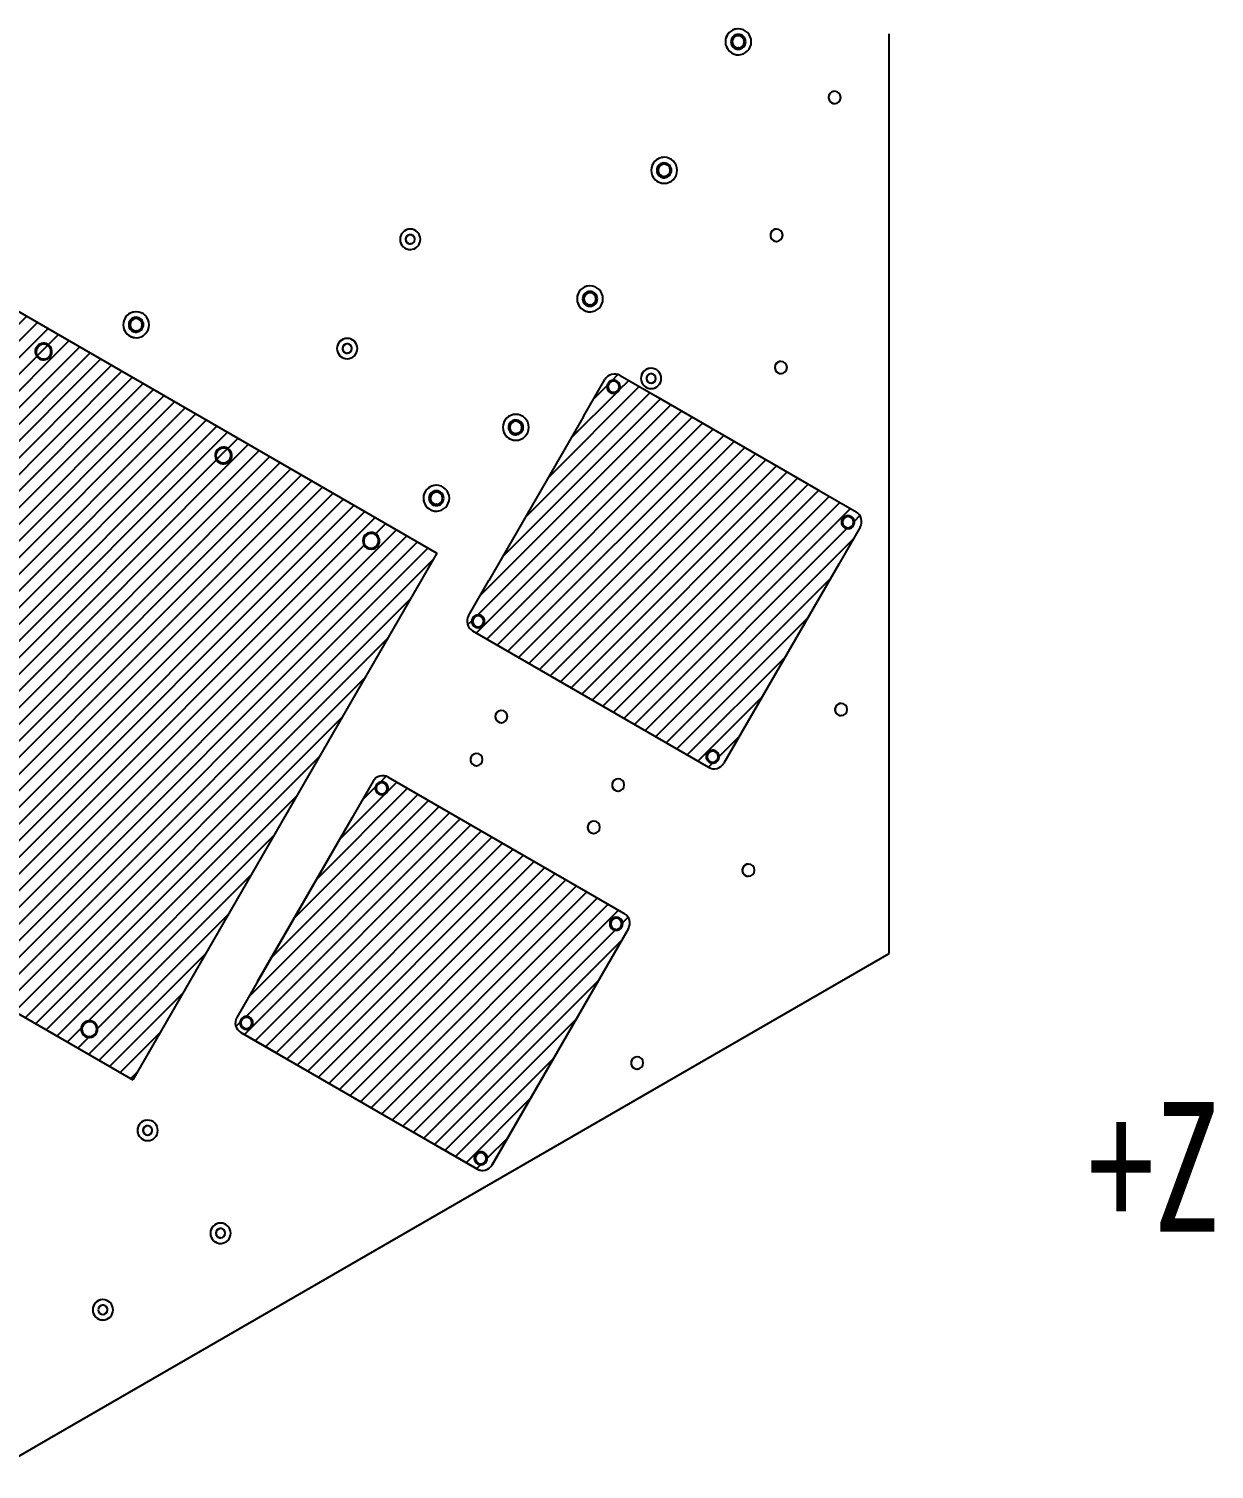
# Model space of a CAD drawing. Header units: millimetres. Extents: x 44 to 363, y 19 to 309.
# Drawn here: x 330.96 to 362.93, y 212.21 to 251.03 of the extents above; entities that cross this region are included whole.
import ezdxf

# ---------------------------------------------------------------- set-up
doc = ezdxf.new("R2010")
doc.units = ezdxf.units.MM
doc.styles.add('SLDTEXTSTYLE0', font='TXT', dxfattribs={"width": 0.75})
pattern_1 = [(45, (209.509, 23.54506), (-0.2245064, 0.2245064), [])]

msp = doc.modelspace()

# ---------------------------------------------------------------- hatches: boundary and pattern name
h = msp.add_hatch()
h.set_pattern_fill('ANSI31', color=0, scale=0.1)
h.set_pattern_definition(pattern_1)
h.paths.add_polyline_path([(341.968, 236.901), (326.207, 246.002), (318.006, 231.8), (326.083, 227.136, -0.081848), (326.323, 226.998), (333.768, 222.699)])
h.paths.add_polyline_path([(328.499, 226.174, -0.287089), (328.412, 226.367, -0.395066), (328.597, 226.568), (328.597, 226.568, -0.10061), (328.676, 226.558), (328.641, 226.592), (328.595, 226.593, 0.738158), (328.499, 226.174, 0.361735), (328.754, 226.195, -0.312017)], flags=16)
h.paths.add_polyline_path([(323.65, 228.974, -0.287089), (323.562, 229.168, -0.395066), (323.747, 229.369), (323.748, 229.369, -0.10061), (323.827, 229.358), (323.792, 229.392), (323.746, 229.393, 0.738158), (323.65, 228.974, 0.361735), (323.905, 228.995, -0.312017)], flags=16)
h.paths.add_polyline_path([(336.1, 239.337, -0.287089), (336.013, 239.53, -0.395066), (336.198, 239.731), (336.198, 239.731, -0.10061), (336.277, 239.721), (336.242, 239.755), (336.196, 239.756, 0.738158), (336.1, 239.337, 0.361735), (336.355, 239.358, -0.312017)], flags=16)
h.paths.add_polyline_path([(331.251, 242.137, -0.287089), (331.163, 242.331, -0.395066), (331.348, 242.532), (331.348, 242.532, -0.10061), (331.428, 242.522), (331.392, 242.555), (331.346, 242.557, 0.738158), (331.251, 242.137, 0.361735), (331.506, 242.158, -0.312017)], flags=16)
h.paths.add_polyline_path([(332.796, 224.069, 1), (332.396, 224.069, 1)], flags=0)
h.paths.add_polyline_path([(332.395, 224.069, 0.435992), (332.61, 223.869, 0.234427), (332.79, 223.956, 0.602232), (332.579, 224.293, 0.428907)], flags=0)
h.paths.add_polyline_path([(332.79, 223.956, -1), (332.401, 224.181, -1)], flags=16)
h.paths.add_polyline_path([(340.181, 237.431), (340.182, 237.431, -0.435992), (340.396, 237.232, -0.392765), (340.211, 237.032), (340.211, 237.032, -0.435995), (339.996, 237.232, -0.392765)], flags=0)
h.paths.add_polyline_path([(340.001, 237.344, -1), (340.391, 237.119, -0.248428), (340.213, 237.007, -0.602015)], flags=16)
edge = h.paths.add_edge_path(flags=16)
edge.add_spline(control_points=[(319.653, 231.439), (319.654, 231.439), (319.678, 231.458), (319.719, 231.504), (319.748, 231.589), (319.742, 231.679), (319.703, 231.761), (319.655, 231.797), (319.631, 231.814)], knot_values=[0, 0, 0, 0, 0.005286, 0.130286, 0.255286, 0.380286, 0.505286, 0.630286, 0.630286, 0.630286, 0.630286], degree=3, periodic=0)
edge.add_spline(control_points=[(319.577, 231.402), (319.605, 231.407), (319.63, 231.421), (319.653, 231.439)], knot_values=[0.778004, 0.778004, 0.778004, 0.778004, 0.925597, 0.925597, 0.925597, 0.925597], degree=3, periodic=0)
edge.add_spline(control_points=[(319.535, 231.399), (319.549, 231.399), (319.563, 231.4), (319.577, 231.402), (319.577, 231.402)], knot_values=[0.925597, 0.925597, 0.925597, 0.925597, 0.999455, 1, 1, 1, 1], degree=3, periodic=0)
edge.add_spline(control_points=[(319.577, 231.402), (319.577, 231.402), (319.549, 231.394), (319.488, 231.389), (319.434, 231.413), (319.406, 231.425)], knot_values=[0.749767, 0.749767, 0.749767, 0.749767, 0.75, 0.875, 1, 1, 1, 1], degree=3, periodic=0)
edge.add_spline(control_points=[(319.406, 231.425), (319.383, 231.442), (319.335, 231.477), (319.296, 231.56), (319.29, 231.649), (319.319, 231.735), (319.378, 231.803), (319.459, 231.842), (319.52, 231.847), (319.548, 231.842), (319.549, 231.842)], knot_values=[0, 0, 0, 0, 0.125, 0.25, 0.375, 0.5, 0.625, 0.75, 0.875, 0.875327, 0.875327, 0.875327, 0.875327], degree=3, periodic=0)
edge.add_spline(control_points=[(319.549, 231.842), (319.577, 231.84), (319.603, 231.828), (319.63, 231.815)], knot_values=[0.345575, 0.345575, 0.345575, 0.345575, 0.987928, 0.987928, 0.987928, 0.987928], degree=3, periodic=0)
edge.add_spline(control_points=[(319.63, 231.815), (319.63, 231.815), (319.631, 231.814), (319.631, 231.814)], knot_values=[0.997482, 0.997482, 0.997482, 0.997482, 1, 1, 1, 1], degree=3, periodic=0)
h.paths.add_polyline_path([(319.719, 231.619, -0.392765), (319.534, 231.42), (319.534, 231.42, -0.436014), (319.319, 231.619, -0.392765), (319.504, 231.819), (319.504, 231.819, -0.435992)], flags=0)
edge = h.paths.add_edge_path(flags=16)
edge.add_spline(control_points=[(327.178, 244.565), (327.178, 244.565), (327.149, 244.557), (327.089, 244.552), (327.034, 244.576), (327.007, 244.588)], knot_values=[0.749767, 0.749767, 0.749767, 0.749767, 0.75, 0.875, 1, 1, 1, 1], degree=3, periodic=0)
edge.add_spline(control_points=[(327.007, 244.588), (326.983, 244.605), (326.936, 244.641), (326.897, 244.723), (326.891, 244.813), (326.92, 244.898), (326.979, 244.966), (327.06, 245.005), (327.12, 245.01), (327.149, 245.006), (327.149, 245.006)], knot_values=[0, 0, 0, 0, 0.125, 0.25, 0.375, 0.5, 0.625, 0.75, 0.875, 0.875327, 0.875327, 0.875327, 0.875327], degree=3, periodic=0)
edge.add_spline(control_points=[(327.149, 245.006), (327.177, 245.004), (327.204, 244.991), (327.231, 244.978)], knot_values=[0.345575, 0.345575, 0.345575, 0.345575, 0.987928, 0.987928, 0.987928, 0.987928], degree=3, periodic=0)
edge.add_spline(control_points=[(327.231, 244.978), (327.231, 244.978), (327.232, 244.978), (327.232, 244.977)], knot_values=[0.997482, 0.997482, 0.997482, 0.997482, 1, 1, 1, 1], degree=3, periodic=0)
edge.add_spline(control_points=[(327.232, 244.977), (327.256, 244.96), (327.304, 244.924), (327.343, 244.842), (327.349, 244.752), (327.32, 244.667), (327.279, 244.621), (327.255, 244.602), (327.254, 244.602)], knot_values=[0, 0, 0, 0, 0.125, 0.25, 0.375, 0.5, 0.625, 0.630286, 0.630286, 0.630286, 0.630286], degree=3, periodic=0)
edge.add_spline(control_points=[(327.178, 244.565), (327.205, 244.57), (327.231, 244.584), (327.254, 244.602)], knot_values=[0.778004, 0.778004, 0.778004, 0.778004, 0.925597, 0.925597, 0.925597, 0.925597], degree=3, periodic=0)
edge.add_spline(control_points=[(327.136, 244.562), (327.15, 244.563), (327.164, 244.563), (327.178, 244.565), (327.178, 244.565)], knot_values=[0.925597, 0.925597, 0.925597, 0.925597, 0.999455, 1, 1, 1, 1], degree=3, periodic=0)
h.paths.add_polyline_path([(327.135, 244.583), (327.134, 244.583, -0.435994), (326.92, 244.782, -0.392765), (327.105, 244.982), (327.105, 244.982, -0.435992), (327.32, 244.782, -0.392765)], flags=0)
h = msp.add_hatch()
h.set_pattern_fill('ANSI31', color=0, scale=0.1)
h.set_pattern_definition(pattern_1)
h.paths.add_polyline_path([(343.374, 236.165), (342.824, 235.212, 0.414218), (342.933, 234.802), (349.298, 231.127, 0.414214), (349.708, 231.237), (352.808, 236.606), (353.384, 237.602, 0.414214), (353.274, 238.012), (352.278, 238.587), (347.861, 241.137), (346.909, 241.687, 0.414214), (346.499, 241.577), (345.924, 240.581)])
h.paths.add_polyline_path([(346.582, 241.472, -1), (346.885, 241.297, -0.248411), (346.747, 241.21, -0.602037)], flags=16)
h.paths.add_polyline_path([(346.584, 241.384, -1), (346.884, 241.384, -1.000001)], flags=0)
h.paths.add_polyline_path([(343.096, 234.888, -0.602037), (342.932, 235.15, -1), (343.235, 234.975, -0.248411)], flags=16)
h.paths.add_polyline_path([(343.233, 235.062, -2.293619), (343.072, 235.212), (343.072, 235.212, -0.436077)], flags=0)
h.paths.add_polyline_path([(352.904, 237.821, -1), (353.207, 237.646, -0.248411), (353.068, 237.559, -0.602037)], flags=16)
h.paths.add_polyline_path([(353.206, 237.734, -2.293619), (353.044, 237.883), (353.044, 237.883, -0.436077)], flags=0)
h.paths.add_polyline_path([(349.555, 231.412, -1), (349.255, 231.412, -1)], flags=16)
h = msp.add_hatch()
h.set_pattern_fill('ANSI31', color=0, scale=0.1)
h.set_pattern_definition([(45, (203.25834, 12.72012), (-0.2245064, 0.2245064), [])])
h.paths.add_polyline_path([(347.133, 226.777, 0.414214), (347.023, 227.187), (346.027, 227.762), (341.611, 230.312), (340.658, 230.862, 0.414214), (340.248, 230.752), (339.673, 229.757), (337.123, 225.34), (336.573, 224.387, 0.414218), (336.683, 223.978), (343.048, 220.302, 0.414214), (343.458, 220.412), (346.558, 225.781)])
h.paths.add_polyline_path([(340.332, 230.647, -1), (340.635, 230.472, -0.248411), (340.496, 230.385, -0.602037)], flags=16)
h.paths.add_polyline_path([(340.333, 230.559, -1), (340.633, 230.559, -1)], flags=0)
h.paths.add_polyline_path([(336.984, 224.15, -0.248411), (336.845, 224.063, -0.602037), (336.681, 224.325, -1)], flags=16)
h.paths.add_polyline_path([(336.983, 224.237, -0.392765), (336.844, 224.088), (336.844, 224.088, -0.435996), (336.683, 224.237, -0.392765), (336.822, 224.387), (336.822, 224.387, -0.435992)], flags=0)
h.paths.add_polyline_path([(346.653, 226.996, -1), (346.956, 226.821, -0.248411), (346.818, 226.734, -0.602037)], flags=16)
h.paths.add_polyline_path([(346.655, 226.909, -0.392765), (346.794, 227.058), (346.794, 227.058, -0.435992), (346.955, 226.909, -0.392765), (346.816, 226.759), (346.816, 226.759, -0.435996)], flags=0)
h.paths.add_polyline_path([(343.306, 220.499, -0.248411), (343.167, 220.412, -0.602037), (343.003, 220.674, -1)], flags=16)
h.paths.add_polyline_path([(343.304, 220.587, 1), (343.004, 220.587, 1)], flags=0)

# ---------------------------------------------------------------- linework, layer by layer
at = {"color": 0, "linetype": 'Continuous', "lineweight": 25}
for p, q in [((350.073, 251.031), (350.073, 251.031)), ((350.084, 250.882), (350.085, 250.882)), ((354.163, 226.107), (354.165, 250.9)), ((349.749, 250.682), (349.749, 250.682)), ((349.899, 250.682), (349.899, 250.682)), ((350.112, 250.518), (350.099, 250.517)), ((350.099, 250.517), (350.099, 250.517)), ((350.114, 250.483), (350.114, 250.483)), ((350.125, 250.333), (350.125, 250.333)), ((352.697, 249.017), (352.697, 249.017)), ((352.697, 249.017), (352.71, 249.017)), ((348.073, 247.567), (348.073, 247.567)), ((348.084, 247.418), (348.084, 247.418)), ((347.749, 247.218), (347.749, 247.218)), ((347.899, 247.218), (347.899, 247.218)), ((348.111, 247.054), (348.099, 247.053)), ((348.099, 247.053), (348.099, 247.053)), ((348.114, 247.019), (348.114, 247.019)), ((348.125, 246.869), (348.125, 246.869)), ((341.231, 245.633), (341.231, 245.633)), ((340.977, 245.358), (340.977, 245.358)), ((341.261, 245.234), (341.251, 245.233)), ((341.251, 245.233), (341.251, 245.233)), ((341.272, 245.084), (341.272, 245.084)), ((341.377, 245.358), (341.377, 245.358)), ((351.13, 245.303), (351.13, 245.303)), ((351.13, 245.303), (351.142, 245.303)), ((346.073, 244.103), (346.073, 244.103)), ((346.084, 243.954), (346.084, 243.954)), ((345.749, 243.754), (345.749, 243.754)), ((345.899, 243.754), (345.899, 243.754)), ((346.111, 243.59), (346.099, 243.589)), ((346.099, 243.589), (346.099, 243.589)), ((346.114, 243.555), (346.113, 243.555)), ((333.509, 243.056), (333.509, 243.056)), ((333.659, 243.056), (333.659, 243.056)), ((333.833, 243.405), (333.833, 243.405)), ((333.844, 243.255), (333.845, 243.255)), ((346.124, 243.405), (346.124, 243.405)), ((333.86, 242.891), (333.859, 242.891)), ((333.872, 242.891), (333.86, 242.891)), ((333.874, 242.856), (333.874, 242.856)), ((333.885, 242.707), (333.885, 242.707)), ((339.531, 242.688), (339.531, 242.688)), ((331.163, 242.332), (331.163, 242.332)), ((331.163, 242.332), (331.163, 242.332)), ((331.163, 242.332), (331.163, 242.332)), ((331.348, 242.532), (331.348, 242.532)), ((331.348, 242.532), (331.348, 242.532)), ((331.348, 242.532), (331.348, 242.532)), ((331.475, 242.527), (331.476, 242.527)), ((331.475, 242.527), (331.476, 242.527)), ((331.475, 242.527), (331.476, 242.527)), ((339.276, 242.414), (339.276, 242.414)), ((339.56, 242.289), (339.551, 242.289)), ((339.551, 242.289), (339.551, 242.289)), ((339.676, 242.414), (339.676, 242.414)), ((331.378, 242.133), (331.378, 242.133)), ((331.378, 242.133), (331.378, 242.133)), ((331.378, 242.133), (331.378, 242.133)), ((339.572, 242.14), (339.572, 242.14)), ((347.726, 241.882), (347.726, 241.882)), ((345.924, 240.581), (346.499, 241.577)), ((346.499, 241.577), (346.499, 241.577)), ((346.909, 241.687), (347.861, 241.137)), ((347.472, 241.608), (347.472, 241.608)), ((347.872, 241.608), (347.872, 241.608)), ((351.248, 241.738), (351.248, 241.738)), ((351.248, 241.738), (351.261, 241.738)), ((346.885, 241.297), (346.885, 241.297)), ((347.756, 241.483), (347.746, 241.483)), ((347.746, 241.483), (347.746, 241.483)), ((347.767, 241.334), (347.767, 241.334)), ((344.073, 240.639), (344.073, 240.639)), ((344.084, 240.49), (344.084, 240.49)), ((345.924, 240.581), (345.924, 240.581)), ((343.748, 240.29), (343.748, 240.29)), ((343.899, 240.29), (343.898, 240.29)), ((344.111, 240.126), (344.099, 240.125)), ((344.099, 240.125), (344.099, 240.125)), ((344.113, 240.091), (344.113, 240.091)), ((344.124, 239.941), (344.124, 239.941)), ((336.198, 239.731), (336.198, 239.731)), ((336.198, 239.731), (336.198, 239.731)), ((336.198, 239.731), (336.198, 239.731)), ((336.325, 239.727), (336.325, 239.727)), ((336.325, 239.727), (336.325, 239.727)), ((336.325, 239.727), (336.325, 239.727)), ((336.013, 239.532), (336.013, 239.532)), ((336.013, 239.532), (336.013, 239.532)), ((336.013, 239.532), (336.013, 239.532)), ((336.228, 239.332), (336.227, 239.332)), ((336.228, 239.332), (336.227, 239.332)), ((336.228, 239.332), (336.227, 239.332)), ((341.606, 238.38), (341.606, 238.38)), ((341.756, 238.38), (341.756, 238.38)), ((341.93, 238.729), (341.93, 238.729)), ((341.941, 238.58), (341.942, 238.58)), ((352.278, 238.587), (353.274, 238.012)), ((352.278, 238.587), (352.278, 238.587)), ((341.957, 238.215), (341.956, 238.215)), ((341.969, 238.216), (341.957, 238.215)), ((341.971, 238.181), (341.971, 238.181)), ((341.982, 238.031), (341.982, 238.031)), ((352.906, 237.734), (352.905, 237.734)), ((353.044, 237.883), (353.044, 237.883)), ((353.207, 237.646), (353.207, 237.646)), ((339.996, 237.232), (339.996, 237.232)), ((339.996, 237.232), (339.996, 237.232)), ((339.996, 237.232), (339.996, 237.232)), ((340.181, 237.431), (340.182, 237.431)), ((340.181, 237.431), (340.182, 237.431)), ((340.181, 237.431), (340.182, 237.431)), ((353.384, 237.602), (352.809, 236.606)), ((353.384, 237.602), (352.809, 236.606)), ((353.067, 237.584), (353.066, 237.584)), ((340.211, 237.032), (340.211, 237.032)), ((340.211, 237.032), (340.211, 237.032)), ((340.211, 237.032), (340.211, 237.032)), ((340.391, 237.119), (340.391, 237.119)), ((340.391, 237.119), (340.391, 237.119)), ((340.391, 237.119), (340.391, 237.119)), ((352.808, 236.606), (352.809, 236.606)), ((352.808, 236.606), (352.809, 236.606)), ((342.824, 235.212), (343.374, 236.165)), ((342.933, 235.062), (342.933, 235.062)), ((343.072, 235.212), (343.072, 235.212)), ((343.094, 234.913), (343.094, 234.913)), ((343.235, 234.975), (343.235, 234.975)), ((343.708, 232.329), (343.72, 232.33)), ((343.708, 232.329), (343.708, 232.329)), ((352.883, 232.52), (352.871, 232.519)), ((352.871, 232.519), (352.871, 232.519)), ((349.255, 231.412), (349.255, 231.412)), ((349.394, 231.561), (349.394, 231.561)), ((343.039, 231.17), (343.051, 231.171)), ((343.039, 231.17), (343.039, 231.17)), ((349.416, 231.262), (349.416, 231.262)), ((349.557, 231.324), (349.557, 231.324)), ((340.472, 230.709), (340.472, 230.709)), ((340.333, 230.559), (340.333, 230.559)), ((340.494, 230.41), (340.494, 230.41)), ((340.635, 230.472), (340.635, 230.472)), ((346.858, 230.486), (346.858, 230.486)), ((346.858, 230.486), (346.87, 230.486)), ((346.199, 229.345), (346.2, 229.345)), ((346.2, 229.345), (346.212, 229.345)), ((350.37, 228.189), (350.371, 228.189)), ((350.383, 228.19), (350.371, 228.189)), ((346.655, 226.909), (346.655, 226.909)), ((346.794, 227.058), (346.794, 227.058)), ((346.816, 226.759), (346.816, 226.759)), ((346.956, 226.821), (346.956, 226.821)), ((331.53, 213.041), (354.163, 226.107)), ((332.396, 224.069), (332.395, 224.069)), ((332.396, 224.069), (332.395, 224.069)), ((332.396, 224.069), (332.395, 224.069)), ((332.581, 224.268), (332.581, 224.268)), ((332.581, 224.268), (332.581, 224.268)), ((332.581, 224.268), (332.581, 224.268)), ((336.683, 224.237), (336.683, 224.237)), ((336.822, 224.387), (336.822, 224.387)), ((336.844, 224.088), (336.844, 224.088)), ((336.984, 224.15), (336.984, 224.15)), ((332.61, 223.869), (332.61, 223.869)), ((332.61, 223.869), (332.61, 223.869)), ((332.61, 223.869), (332.61, 223.869)), ((332.79, 223.956), (332.79, 223.956)), ((332.79, 223.956), (332.79, 223.956)), ((332.79, 223.956), (332.79, 223.956)), ((337.635, 223.427), (336.683, 223.978)), ((336.683, 223.978), (336.683, 223.978)), ((347.383, 222.994), (347.37, 222.993)), ((347.37, 222.993), (347.37, 222.993)), ((333.894, 221.34), (333.895, 221.34)), ((334.149, 221.615), (334.149, 221.615)), ((334.294, 221.34), (334.295, 221.34)), ((334.179, 221.216), (334.169, 221.215)), ((334.169, 221.215), (334.169, 221.215)), ((334.19, 221.066), (334.19, 221.066)), ((343.048, 220.302), (342.052, 220.877)), ((342.052, 220.877), (343.048, 220.302)), ((342.052, 220.877), (342.052, 220.877)), ((343.004, 220.587), (343.004, 220.587)), ((343.004, 220.587), (343.004, 220.587)), ((343.143, 220.737), (343.143, 220.737)), ((343.143, 220.737), (343.143, 220.737)), ((343.048, 220.302), (343.048, 220.302)), ((343.048, 220.302), (343.048, 220.302)), ((343.166, 220.437), (343.165, 220.437)), ((343.166, 220.437), (343.165, 220.437)), ((343.22, 220.263), (343.22, 220.263)), ((343.22, 220.263), (343.22, 220.263)), ((343.306, 220.499), (343.306, 220.499)), ((336.117, 218.842), (336.117, 218.842)), ((335.862, 218.568), (335.862, 218.568)), ((336.146, 218.443), (336.137, 218.443)), ((336.137, 218.443), (336.137, 218.443)), ((336.158, 218.294), (336.158, 218.294)), ((336.262, 218.568), (336.262, 218.568)), ((332.943, 216.778), (332.943, 216.778)), ((332.688, 216.504), (332.688, 216.504)), ((333.088, 216.504), (333.088, 216.504)), ((332.983, 216.23), (332.983, 216.23))]:
    msp.add_line(p, q, dxfattribs=at)
at = {"color": 0}
for p, q in [((326.207, 246.002), (341.968, 236.901)), ((347.861, 241.137), (352.278, 238.587)), ((345.924, 240.581), (343.374, 236.165)), ((341.968, 236.901), (333.768, 222.699)), ((352.808, 236.606), (349.708, 231.237)), ((342.933, 234.802), (349.298, 231.127)), ((318.006, 231.8), (333.768, 222.699)), ((340.248, 230.752), (336.573, 224.387)), ((340.658, 230.862), (347.023, 227.187)), ((339.673, 229.757), (337.123, 225.34)), ((343.458, 220.412), (347.133, 226.777)), ((346.558, 225.781), (343.458, 220.412)), ((336.683, 223.978), (343.048, 220.302)), ((337.635, 223.427), (342.052, 220.877)), ((330.087, 212.208), (331.53, 213.041))]:
    msp.add_line(p, q, dxfattribs=at)
at = {"color": 0, "linetype": 'Continuous', "lineweight": 25, "flags": 128}
for points in [[(331.475, 242.527), (331.392, 242.555), (331.346, 242.557)], [(331.475, 242.527), (331.392, 242.555), (331.346, 242.557)], [(331.475, 242.527), (331.392, 242.555), (331.346, 242.557)], [(336.325, 239.727), (336.242, 239.755), (336.196, 239.756)], [(336.325, 239.727), (336.242, 239.755), (336.196, 239.756)], [(336.325, 239.727), (336.242, 239.755), (336.196, 239.756)]]:
    msp.add_lwpolyline(points, dxfattribs=at)
at = {"color": 0, "linetype": 'Continuous', "lineweight": 25}
for centre, radius, start, end in [((350.099, 250.682), 0.35, 360, 180), ((350.099, 250.682), 0.35, 94.2273, 180), ((350.099, 250.682), 0.2, 360, 180), ((350.099, 250.682), 0.2, 94.2273, 180), ((350.099, 250.682), 0.165, 89.9965, 269.9965), ((350.099, 250.682), 0.165, 94.2273, 269.9965), ((350.099, 250.682), 0.165, 269.9965, 89.9965), ((350.099, 250.682), 0.35, 180, 0), ((350.099, 250.682), 0.35, 180, 274.2273), ((350.099, 250.682), 0.2, 180, 0), ((350.099, 250.682), 0.2, 180, 274.2273), ((352.697, 249.182), 0.165, 89.9965, 269.9965), ((352.697, 249.182), 0.165, 94.2273, 269.9965), ((352.697, 249.182), 0.165, 269.9965, 89.9965), ((348.099, 247.218), 0.35, 360, 180), ((348.099, 247.218), 0.35, 94.2273, 180), ((348.099, 247.218), 0.2, 360, 180), ((348.099, 247.218), 0.2, 94.2273, 180), ((348.099, 247.218), 0.165, 89.9965, 269.9965), ((348.099, 247.218), 0.165, 94.2273, 269.9965), ((348.099, 247.218), 0.165, 269.9965, 89.9965), ((348.099, 247.218), 0.35, 180, 0), ((348.099, 247.218), 0.35, 180, 274.2273), ((348.099, 247.218), 0.2, 180, 0), ((348.099, 247.218), 0.2, 180, 274.2273), ((341.252, 245.358), 0.275, 0, 180), ((341.252, 245.358), 0.275, 94.2275, 180), ((341.251, 245.358), 0.125, 89.9965, 269.9965), ((341.251, 245.358), 0.125, 94.2273, 269.9965), ((341.252, 245.358), 0.125, 0, 180), ((341.252, 245.358), 0.125, 0, 94.2275), ((341.251, 245.358), 0.125, 269.9965, 89.9965), ((351.13, 245.468), 0.165, 89.9965, 269.9965), ((351.13, 245.468), 0.165, 94.2273, 269.9965), ((351.13, 245.468), 0.165, 269.9965, 89.9965), ((341.252, 245.358), 0.275, 180, 0), ((341.252, 245.358), 0.275, 180, 274.2275), ((341.252, 245.358), 0.125, 180, 0), ((341.252, 245.358), 0.125, 274.2275, 0), ((346.099, 243.754), 0.35, 360, 180), ((346.099, 243.754), 0.35, 94.2273, 180), ((346.099, 243.754), 0.2, 360, 180), ((346.099, 243.754), 0.2, 94.2273, 180), ((346.099, 243.754), 0.165, 89.9965, 269.9965), ((346.099, 243.754), 0.165, 94.2273, 269.9965), ((346.099, 243.754), 0.165, 269.9965, 89.9965), ((346.099, 243.754), 0.35, 180, 0), ((346.099, 243.754), 0.35, 180, 274.2273), ((346.099, 243.754), 0.2, 180, 274.2273), ((346.099, 243.754), 0.2, 180, 0), ((333.859, 243.056), 0.35, 360, 180), ((333.859, 243.056), 0.35, 94.2273, 180), ((333.859, 243.056), 0.35, 180, 0), ((333.859, 243.056), 0.35, 180, 274.2273), ((333.859, 243.056), 0.2, 360, 180), ((333.859, 243.056), 0.2, 94.2273, 180), ((333.859, 243.056), 0.2, 180, 274.2273), ((333.859, 243.056), 0.2, 180, 0), ((333.859, 243.056), 0.165, 89.9965, 269.9965), ((333.86, 243.056), 0.165, 94.2273, 269.9965), ((333.859, 243.056), 0.165, 269.9965, 89.9965), ((339.551, 242.414), 0.275, 0, 180), ((339.551, 242.414), 0.275, 94.2275, 180), ((331.363, 242.332), 0.225, 59.9965, 239.9965), ((331.363, 242.332), 0.225, 59.9965, 239.9965), ((331.363, 242.332), 0.225, 59.9965, 239.9965), ((331.363, 242.332), 0.2, 360, 180), ((331.363, 242.332), 0.2, 94.2273, 180), ((331.363, 242.332), 0.2, 360, 180), ((331.363, 242.332), 0.2, 94.2273, 180), ((331.363, 242.332), 0.2, 360, 180), ((331.363, 242.332), 0.2, 94.2273, 180), ((331.363, 242.332), 0.2, 180, 0), ((331.363, 242.332), 0.2, 180, 274.2273), ((331.363, 242.332), 0.2, 180, 0), ((331.363, 242.332), 0.2, 180, 274.2273), ((331.363, 242.332), 0.2, 180, 0), ((331.363, 242.332), 0.2, 180, 274.2273), ((331.363, 242.332), 0.225, 239.9965, 59.9965), ((331.363, 242.332), 0.225, 239.9965, 59.9965), ((331.363, 242.332), 0.225, 239.9965, 59.9965), ((331.363, 242.332), 0.225, 274.2273, 59.9965), ((331.363, 242.332), 0.225, 274.2273, 59.9965), ((331.363, 242.332), 0.225, 274.2273, 59.9965), ((339.551, 242.414), 0.275, 180, 0), ((339.551, 242.414), 0.275, 180, 274.2275), ((339.551, 242.414), 0.125, 89.9965, 269.9965), ((339.551, 242.414), 0.125, 94.2273, 269.9965), ((339.551, 242.414), 0.125, 0, 180), ((339.551, 242.414), 0.125, 180, 0), ((339.551, 242.414), 0.125, 0, 94.2275), ((339.551, 242.414), 0.125, 269.9965, 89.9965), ((339.551, 242.414), 0.125, 274.2275, 0), ((347.747, 241.608), 0.275, 0, 180), ((347.747, 241.608), 0.275, 94.2275, 180), ((351.248, 241.903), 0.165, 89.9965, 269.9965), ((351.248, 241.903), 0.165, 94.2273, 269.9965), ((351.248, 241.903), 0.165, 269.9965, 89.9965), ((346.759, 241.427), 0.3, 59.9965, 149.9965), ((346.734, 241.384), 0.175, 329.9965, 149.9965), ((346.734, 241.384), 0.15, 360, 180), ((347.747, 241.608), 0.275, 180, 274.2275), ((347.747, 241.608), 0.275, 180, 0), ((347.746, 241.608), 0.125, 89.9965, 269.9965), ((347.746, 241.608), 0.125, 94.2273, 269.9965), ((347.747, 241.608), 0.125, 0, 180), ((347.747, 241.608), 0.125, 180, 0), ((347.747, 241.608), 0.125, 0, 94.2275), ((347.746, 241.608), 0.125, 269.9965, 89.9965), ((347.747, 241.608), 0.125, 274.2275, 0), ((346.734, 241.384), 0.175, 149.9965, 329.9965), ((346.734, 241.384), 0.15, 180, 360), ((346.734, 241.384), 0.175, 274.2273, 329.9965), ((344.098, 240.29), 0.35, 360, 180), ((344.098, 240.29), 0.35, 94.2273, 180), ((344.098, 240.29), 0.2, 94.2273, 180), ((344.099, 240.29), 0.2, 360, 180), ((344.099, 240.29), 0.165, 89.9965, 269.9965), ((344.099, 240.29), 0.165, 94.2273, 269.9965), ((344.099, 240.29), 0.165, 269.9965, 89.9965), ((344.098, 240.29), 0.35, 180, 0), ((344.098, 240.29), 0.35, 180, 274.2273), ((344.098, 240.29), 0.2, 180, 274.2273), ((344.099, 240.29), 0.2, 180, 0), ((336.213, 239.532), 0.225, 59.9965, 239.9965), ((336.213, 239.532), 0.225, 59.9965, 239.9965), ((336.213, 239.532), 0.225, 59.9965, 239.9965), ((336.213, 239.532), 0.2, 360, 180), ((336.213, 239.532), 0.2, 360, 180), ((336.213, 239.532), 0.2, 360, 180), ((336.213, 239.532), 0.2, 94.2273, 180), ((336.213, 239.532), 0.2, 94.2273, 180), ((336.213, 239.532), 0.2, 94.2273, 180), ((336.213, 239.532), 0.225, 239.9965, 59.9965), ((336.213, 239.532), 0.225, 239.9965, 59.9965), ((336.213, 239.532), 0.225, 239.9965, 59.9965), ((336.213, 239.532), 0.225, 274.2273, 59.9965), ((336.213, 239.532), 0.225, 274.2273, 59.9965), ((336.213, 239.532), 0.225, 274.2273, 59.9965), ((336.213, 239.532), 0.2, 180, 0), ((336.213, 239.532), 0.2, 180, 274.2273), ((336.213, 239.532), 0.2, 180, 0), ((336.213, 239.532), 0.2, 180, 274.2273), ((336.213, 239.532), 0.2, 180, 0), ((336.213, 239.532), 0.2, 180, 274.2273), ((341.956, 238.38), 0.35, 360, 180), ((341.956, 238.38), 0.35, 94.2273, 180), ((341.956, 238.38), 0.35, 180, 0), ((341.956, 238.38), 0.35, 180, 274.2273), ((341.956, 238.38), 0.2, 360, 180), ((341.956, 238.38), 0.2, 94.2273, 180), ((341.956, 238.38), 0.2, 180, 274.2273), ((341.956, 238.38), 0.2, 180, 0), ((341.956, 238.38), 0.165, 89.9965, 269.9965), ((341.957, 238.38), 0.165, 94.2273, 269.9965), ((341.956, 238.38), 0.165, 269.9965, 89.9965), ((353.124, 237.752), 0.3, 329.9965, 59.9965), ((353.055, 237.734), 0.175, 149.9965, 329.9965), ((353.055, 237.734), 0.175, 329.9965, 149.9965), ((353.055, 237.734), 0.15, 94.2273, 180), ((353.055, 237.734), 0.15, 180, 274.2273), ((353.056, 237.734), 0.15, 360, 180), ((353.056, 237.734), 0.15, 180, 360), ((353.055, 237.734), 0.175, 329.9965, 94.2273), ((353.055, 237.734), 0.175, 274.2273, 329.9965), ((340.196, 237.232), 0.225, 149.9965, 329.9965), ((340.196, 237.232), 0.225, 149.9965, 329.9965), ((340.196, 237.232), 0.225, 149.9965, 329.9965), ((340.196, 237.232), 0.2, 360, 180), ((340.196, 237.232), 0.2, 360, 180), ((340.196, 237.232), 0.2, 360, 180), ((340.196, 237.232), 0.2, 94.2273, 180), ((340.196, 237.232), 0.2, 94.2273, 180), ((340.196, 237.232), 0.2, 94.2273, 180), ((340.196, 237.232), 0.2, 180, 0), ((340.196, 237.232), 0.2, 180, 274.2273), ((340.196, 237.232), 0.2, 180, 0), ((340.196, 237.232), 0.2, 180, 274.2273), ((340.196, 237.232), 0.2, 180, 0), ((340.196, 237.232), 0.2, 180, 274.2273), ((340.196, 237.232), 0.225, 329.9965, 149.9965), ((340.196, 237.232), 0.225, 329.9965, 149.9965), ((340.196, 237.232), 0.225, 329.9965, 149.9965), ((340.196, 237.232), 0.225, 329.9965, 94.2273), ((340.196, 237.232), 0.225, 329.9965, 94.2273), ((340.196, 237.232), 0.225, 329.9965, 94.2273), ((340.196, 237.232), 0.225, 274.2273, 329.9965), ((340.196, 237.232), 0.225, 274.2273, 329.9965), ((340.196, 237.232), 0.225, 274.2273, 329.9965), ((343.083, 235.062), 0.3, 149.9965, 239.9965), ((343.083, 235.062), 0.175, 149.9965, 329.9965), ((343.083, 235.062), 0.175, 329.9965, 149.9965), ((343.083, 235.062), 0.15, 360, 180), ((343.083, 235.062), 0.15, 94.2273, 180), ((343.083, 235.062), 0.15, 180, 274.2273), ((343.083, 235.062), 0.15, 180, 360), ((343.083, 235.062), 0.175, 329.9965, 94.2273), ((343.083, 235.062), 0.175, 274.2273, 329.9965), ((343.708, 232.494), 0.165, 89.9965, 269.9965), ((343.708, 232.494), 0.165, 94.2273, 269.9965), ((343.708, 232.494), 0.165, 269.9965, 89.9965), ((352.871, 232.684), 0.165, 89.9965, 269.9965), ((352.871, 232.684), 0.165, 94.2273, 269.9965), ((352.871, 232.684), 0.165, 269.9965, 89.9965), ((343.039, 231.335), 0.165, 89.9965, 269.9965), ((343.039, 231.335), 0.165, 94.2273, 269.9965), ((343.039, 231.335), 0.165, 269.9965, 89.9965), ((349.405, 231.412), 0.175, 149.9965, 329.9965), ((349.405, 231.412), 0.175, 329.9965, 149.9965), ((349.405, 231.412), 0.15, 360, 180), ((349.405, 231.412), 0.15, 94.2273, 180), ((349.405, 231.412), 0.15, 180, 274.2273), ((349.405, 231.412), 0.15, 180, 360), ((349.405, 231.412), 0.175, 329.9965, 94.2273), ((349.405, 231.412), 0.175, 274.2273, 329.9965), ((340.483, 230.559), 0.175, 149.9965, 329.9965), ((340.483, 230.559), 0.175, 329.9965, 149.9965), ((340.483, 230.559), 0.15, 360, 180), ((340.483, 230.559), 0.15, 94.2273, 180), ((340.483, 230.559), 0.175, 329.9965, 94.2273), ((346.858, 230.651), 0.165, 89.9965, 269.9965), ((346.858, 230.651), 0.165, 94.2273, 269.9965), ((346.858, 230.651), 0.165, 269.9965, 89.9965), ((340.483, 230.559), 0.15, 180, 274.2273), ((340.483, 230.559), 0.15, 180, 360), ((340.483, 230.559), 0.175, 274.2273, 329.9965), ((346.199, 229.51), 0.165, 89.9965, 269.9965), ((346.2, 229.51), 0.165, 94.2273, 269.9965), ((346.199, 229.51), 0.165, 269.9965, 89.9965), ((350.37, 228.354), 0.165, 89.9965, 269.9965), ((350.371, 228.354), 0.165, 94.2273, 269.9965), ((350.37, 228.354), 0.165, 269.9965, 89.9965), ((346.805, 226.909), 0.175, 149.9965, 329.9965), ((346.805, 226.909), 0.175, 329.9965, 149.9965), ((346.805, 226.909), 0.15, 360, 180), ((346.805, 226.909), 0.15, 94.2273, 180), ((346.805, 226.909), 0.15, 180, 274.2273), ((346.805, 226.909), 0.15, 180, 360), ((346.805, 226.909), 0.175, 329.9965, 94.2273), ((346.805, 226.909), 0.175, 274.2273, 329.9965), ((336.833, 224.237), 0.175, 329.9965, 149.9965), ((336.833, 224.237), 0.175, 329.9965, 94.2273), ((332.595, 224.069), 0.225, 149.9965, 329.9965), ((332.595, 224.069), 0.225, 149.9965, 329.9965), ((332.595, 224.069), 0.225, 149.9965, 329.9965), ((332.595, 224.069), 0.2, 94.2273, 180), ((332.595, 224.069), 0.2, 94.2273, 180), ((332.595, 224.069), 0.2, 94.2273, 180), ((332.595, 224.069), 0.2, 180, 274.2273), ((332.595, 224.069), 0.2, 180, 274.2273), ((332.595, 224.069), 0.2, 180, 274.2273), ((332.596, 224.069), 0.2, 360, 180), ((332.596, 224.069), 0.2, 360, 180), ((332.596, 224.069), 0.2, 360, 180), ((332.596, 224.069), 0.2, 180, 0), ((332.596, 224.069), 0.2, 180, 0), ((332.596, 224.069), 0.2, 180, 0), ((332.595, 224.069), 0.225, 329.9965, 149.9965), ((332.595, 224.069), 0.225, 329.9965, 149.9965), ((332.595, 224.069), 0.225, 329.9965, 149.9965), ((332.595, 224.069), 0.225, 329.9965, 94.2273), ((332.595, 224.069), 0.225, 329.9965, 94.2273), ((332.595, 224.069), 0.225, 329.9965, 94.2273), ((336.833, 224.237), 0.3, 149.9965, 239.9965), ((336.833, 224.237), 0.175, 149.9965, 329.9965), ((336.833, 224.237), 0.15, 360, 180), ((336.833, 224.237), 0.15, 94.2273, 180), ((336.833, 224.237), 0.15, 180, 274.2273), ((336.833, 224.237), 0.15, 180, 360), ((336.833, 224.237), 0.175, 274.2273, 329.9965), ((332.595, 224.069), 0.225, 274.2273, 329.9965), ((332.595, 224.069), 0.225, 274.2273, 329.9965), ((332.595, 224.069), 0.225, 274.2273, 329.9965), ((347.37, 223.158), 0.165, 89.9965, 269.9965), ((347.37, 223.158), 0.165, 94.2273, 269.9965), ((347.37, 223.158), 0.165, 269.9965, 89.9965), ((334.169, 221.34), 0.275, 94.2275, 180), ((334.169, 221.34), 0.275, 180, 274.2275), ((334.17, 221.34), 0.275, 0, 180), ((334.17, 221.34), 0.275, 180, 0), ((334.169, 221.34), 0.125, 89.9965, 269.9965), ((334.169, 221.34), 0.125, 94.2273, 269.9965), ((334.17, 221.34), 0.125, 0, 180), ((334.17, 221.34), 0.125, 180, 0), ((334.169, 221.34), 0.125, 0, 94.2275), ((334.169, 221.34), 0.125, 269.9965, 89.9965), ((334.169, 221.34), 0.125, 274.2275, 0), ((343.154, 220.587), 0.175, 149.9965, 329.9965), ((343.154, 220.587), 0.175, 149.9965, 329.9965), ((343.154, 220.587), 0.175, 329.9965, 149.9965), ((343.154, 220.587), 0.175, 329.9965, 149.9965), ((343.154, 220.587), 0.15, 360, 180), ((343.154, 220.587), 0.15, 94.2273, 180), ((343.154, 220.587), 0.15, 360, 180), ((343.154, 220.587), 0.15, 94.2273, 180), ((343.154, 220.587), 0.15, 180, 274.2273), ((343.154, 220.587), 0.15, 180, 360), ((343.154, 220.587), 0.15, 180, 274.2273), ((343.154, 220.587), 0.15, 180, 360), ((343.154, 220.587), 0.175, 329.9965, 94.2273), ((343.198, 220.562), 0.3, 239.9965, 329.9965), ((343.198, 220.562), 0.3, 239.9965, 274.2273), ((343.154, 220.587), 0.175, 274.2273, 329.9965), ((336.137, 218.568), 0.275, 0, 180), ((336.137, 218.568), 0.275, 94.2275, 180), ((336.137, 218.568), 0.125, 89.9965, 269.9965), ((336.137, 218.568), 0.125, 0, 180), ((336.137, 218.568), 0.125, 94.2273, 269.9965), ((336.137, 218.568), 0.125, 0, 94.2275), ((336.137, 218.568), 0.125, 269.9965, 89.9965), ((336.137, 218.568), 0.275, 180, 0), ((336.137, 218.568), 0.275, 180, 274.2275), ((336.137, 218.568), 0.125, 180, 0), ((336.137, 218.568), 0.125, 274.2275, 0), ((332.963, 216.504), 0.275, 0, 180), ((332.963, 216.504), 0.275, 94.2275, 180), ((332.963, 216.504), 0.275, 180, 0), ((332.963, 216.504), 0.275, 180, 274.2275), ((332.963, 216.504), 0.125, 0, 180), ((332.963, 216.504), 0.125, 180, 0), ((332.963, 216.504), 0.125, 0, 94.2275), ((332.963, 216.504), 0.125, 274.2275, 0)]:
    msp.add_arc(centre, radius, start, end, dxfattribs=at)
at = {"color": 0}
for centre, start, end in [((349.448, 231.387), 239.9974, 329.9974), ((340.508, 230.602), 59.9959, 149.9959), ((346.873, 226.927), 329.9959, 59.9959)]:
    msp.add_arc(centre, 0.3, start, end, dxfattribs=at)

# ---------------------------------------------------------------- texts
at = {"color": 0, "linetype": 'Continuous', "lineweight": 0, "insert": (359.529, 222.107), "char_height": 3.5, "attachment_point": 1, "style": 'SLDTEXTSTYLE0'}
msp.add_mtext('+Z', dxfattribs=at)

doc.saveas('drawing.dxf')
